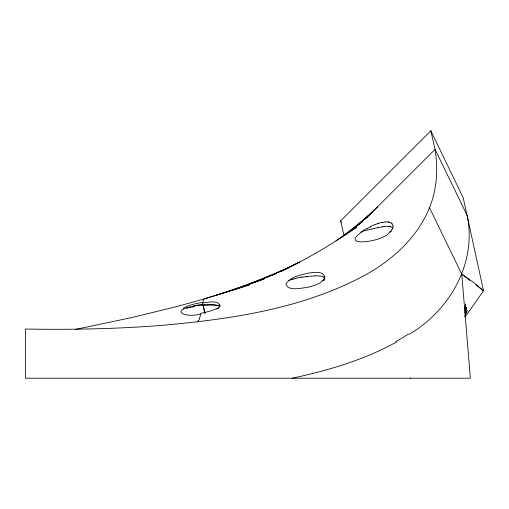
<?xml version="1.0" encoding="UTF-8"?>
<svg xmlns="http://www.w3.org/2000/svg" width="509" height="509" viewBox="0 0 509 509"><rect width="100%" height="100%" fill="white"/><g stroke="black" fill="none" stroke-linecap="round" stroke-linejoin="round"><path stroke-width="0.76" d="M219.633 306.004C219.449 299.413 206.73 302.696 202.627 302.849L205.095 313.353M464.997 313.15L465.512 303.968L465.01 308.67M464.978 316.598L466.581 307.277L465.436 311.056M202.627 302.842L203.346 300.138L204.211 298.891L249.677 285.021M200.839 313.926L199.439 318.558M429.501 207.742L461.771 274.116L470.38 378.212L25.45 378.212L25.45 329.03C70.312 329.787 115.231 329.011 159.979 325.512C231.01 319.277 304.007 308.791 367.256 273.906C399.12 255.849 427.834 226.823 434.775 189.692C437.371 176.419 437.206 162.715 435.061 149.392L430.837 130.788L340.661 220.861L343.829 234.814M464.991 316.331L467.167 310.56L465.983 312.558M198.644 320.441L197.314 321.86M465.137 316.884L483.55 290.798L463.196 197.746L430.837 130.788M389.474 232.257C385.116 241.476 338.04 248.335 361.784 231.996M367.937 216.433L435.061 149.392L467.326 215.771C476.621 263.407 450.102 310.14 409.204 334.324M362.554 220.893L377.411 207.074M362.701 220.9L372.671 211.871L355.543 226.524M350.23 231.073L353.774 228.038M355.676 226.613L367.778 216.694L343.467 235.826L349.117 231.659M350.37 230.73L362.3 221.924L335.985 240.84L356.523 227.218C332.581 243.83 307.608 258.865 281.191 271.221M366.785 228.916L367.517 228.509M396.479 342.01C364.069 359.952 328.165 370.565 292.09 378.212M370.228 227.071L370.768 226.804M281.757 271.043L299.826 262.02L273.969 274.224M278.308 272.423L288.387 267.829L246.14 285.39M246.159 285.415L276.381 273.543L235.012 289.271L239.885 287.636M377.347 223.96L378.346 223.604M235.012 289.271L264.031 279.053L214.836 295.684M246.712 285.288L248.742 284.576M240.572 287.4L243.315 286.465M230.074 290.893L233.599 289.736M366.989 230.214L367.752 229.979A19.476 3.06 -14.7 0 1 370.552 229.171L371.106 229.018M292.739 279.187L293.139 279.066M295.945 278.321L295.805 278.353A19.317 3.817 -8.4 0 0 293.076 279.059M377.723 227.44L378.683 227.256M75.415 329.45L132.951 317.304L175.051 306.959A289.22 54.476 -10.1 0 0 204.332 298.828A292.026 55.004 -10.1 0 0 229.362 291.123M191.282 306.615C169.751 311.12 186.453 318.233 200.349 314.002M301.557 277.151L302.562 276.979M193.993 306.119L194.762 305.998M305.775 276.495L306.163 276.444M201.284 305.139L202.976 304.967L204.771 313.359M385.109 222.019L385.396 221.994A17.79 7.355 -27.9 0 1 387.012 221.892L387.502 221.937A17.751 7.336 -27.8 0 1 388.272 222.019M203.231 304.942L204.771 304.815M385.167 226.422L385.44 226.403A20.163 5.758 -17.4 0 1 386.948 226.378L388.526 226.454M314.651 275.821L315.523 275.821M319.391 276.043L318.863 275.986A20.379 5.122 -9.3 0 0 315.567 275.795M388.291 222L388.641 222.051M389.888 226.651L390.67 226.836M390.829 222.726L390.288 222.478A18.299 7.482 -27.2 0 0 390.034 222.388M469.941 280.37L461.771 274.116L474.445 283.087L483.55 290.798L475.839 284.887M340.661 220.861L341.335 222.242M410.693 377.837L410.776 378.212M392.853 225.57L392.795 225.188A20.557 8.278 -23.3 0 0 391.981 223.699M408.6 333.949A270.546 167.951 7.1 0 1 395.862 341.577M215.339 309.078A19.043 4.187 -10 0 1 200.762 313.245M219.831 305.979A20.964 3.779 -6.1 0 1 219.837 306.711M218.806 307.69A20.964 3.779 -6.1 0 1 215.759 309.058M219.551 304.299A22.014 6.172 -8.1 0 1 216.923 309.097M183.106 308.327A19.838 4.982 -10.1 0 1 202.837 302.391M186.313 308.282A19.253 2.469 -7.6 0 1 193.757 306.704M192.268 306.812A19.126 2.647 -7.3 0 1 194.692 306.393M194.018 305.68A18.89 3.118 -6.7 0 1 201.539 304.7M203.123 304.961A21.015 3.862 -6.7 0 1 219.201 306.055M204.109 305.33A20.952 3.442 -7.2 0 1 217.298 305.432M218.406 305.203A22.052 4.117 -7.7 0 1 219.633 305.858M288.488 280.707A19.202 3.932 -8 0 1 289.716 280.185A19.266 3.894 -8.2 0 1 292.65 279.174M295.894 278.308A19.367 3.767 -8.5 0 1 299.101 277.59M299.324 277.5A19.673 3.767 -8.6 0 1 301.5 277.093M302.683 277.182A20.023 3.894 -8.6 0 1 305.724 276.724M306.151 276.476A20.061 4.454 -8.6 0 1 307.582 276.304M307.659 276.457A20.207 4.581 -8.7 0 1 314.333 276.005M319.633 275.954A20.366 5.033 -9 0 1 322.044 276.419M322.197 276.425A20.22 4.81 -8.2 0 1 324.017 277.201M323.915 277.252A19.978 4.587 -7.1 0 1 324.507 277.723L324.621 277.882A19.794 4.53 -6.8 0 1 324.818 278.232M324.831 278.27A19.654 4.479 -6 0 1 324.812 278.716M324.653 279.454A19.196 4.371 -5.5 0 1 324.182 280.001M324.036 280.001A19.145 4.276 -6.5 0 1 322.719 280.873M361.218 232.009A19.03 3.296 -14.2 0 1 366.652 230.119M361.097 232.059A22.657 5.624 -25.6 0 1 366.295 228.789M371.226 229.215A19.813 3.226 -14.7 0 1 374.509 228.376M374.77 228.318A20.055 3.907 -14.8 0 1 377.468 227.72M378.435 227.555A20.163 4.715 -15.4 0 1 381.858 226.982M382.138 226.779A20.131 5.236 -16.2 0 1 383.08 226.664M383.01 226.753A20.182 5.44 -16.6 0 1 384.925 226.581M388.711 226.359A20.195 5.701 -17.2 0 1 390.047 226.575M390.887 226.753A20.201 5.446 -15.6 0 1 392.032 227.307M392.184 227.281A20.125 5.281 -14.3 0 1 392.744 228.089M391.459 231.086A19.068 4.925 -10 0 1 390.562 231.735M390.448 231.735A18.954 4.772 -10.8 0 1 389.557 232.263A23.153 10.04 -17.4 0 0 390.416 231.353M199.439 318.659A310.197 15.168 90 0 1 198.644 320.498M192.268 306.323A19.03 2.984 -7.2 0 1 203.314 304.783M392.095 229.12A23.147 9.894 -18 0 1 390.549 231.347M392.948 225.538A22.396 9.34 -19.3 0 1 392.363 229.056M390.74 222.783A19.113 7.711 -25.6 0 1 391.987 223.667M385.148 221.975A18.063 7.387 -27.5 0 0 383.105 222.274A18.343 7.374 -27.2 0 0 382.062 222.484M388.602 221.994A18.063 7.387 -27.5 0 1 390.015 222.318M378.422 223.343A19.119 7.508 -26.7 0 1 382.195 222.274M374.452 224.857A20.678 7.26 -25.6 0 1 377.411 223.693M370.565 226.537A21.734 6.91 -25.3 0 1 374.198 224.851M367.364 228.446A22.549 6.025 -25.3 0 1 370.132 226.976M324.857 276.813C322.731 284.098 313.429 285.695 307.029 287.477C301.169 287.871 288.355 291.663 285.924 284.117C290.245 276.788 300.246 275.223 307.9 273.155C313.08 272.639 322.566 270.394 324.857 276.813"/></g></svg>
